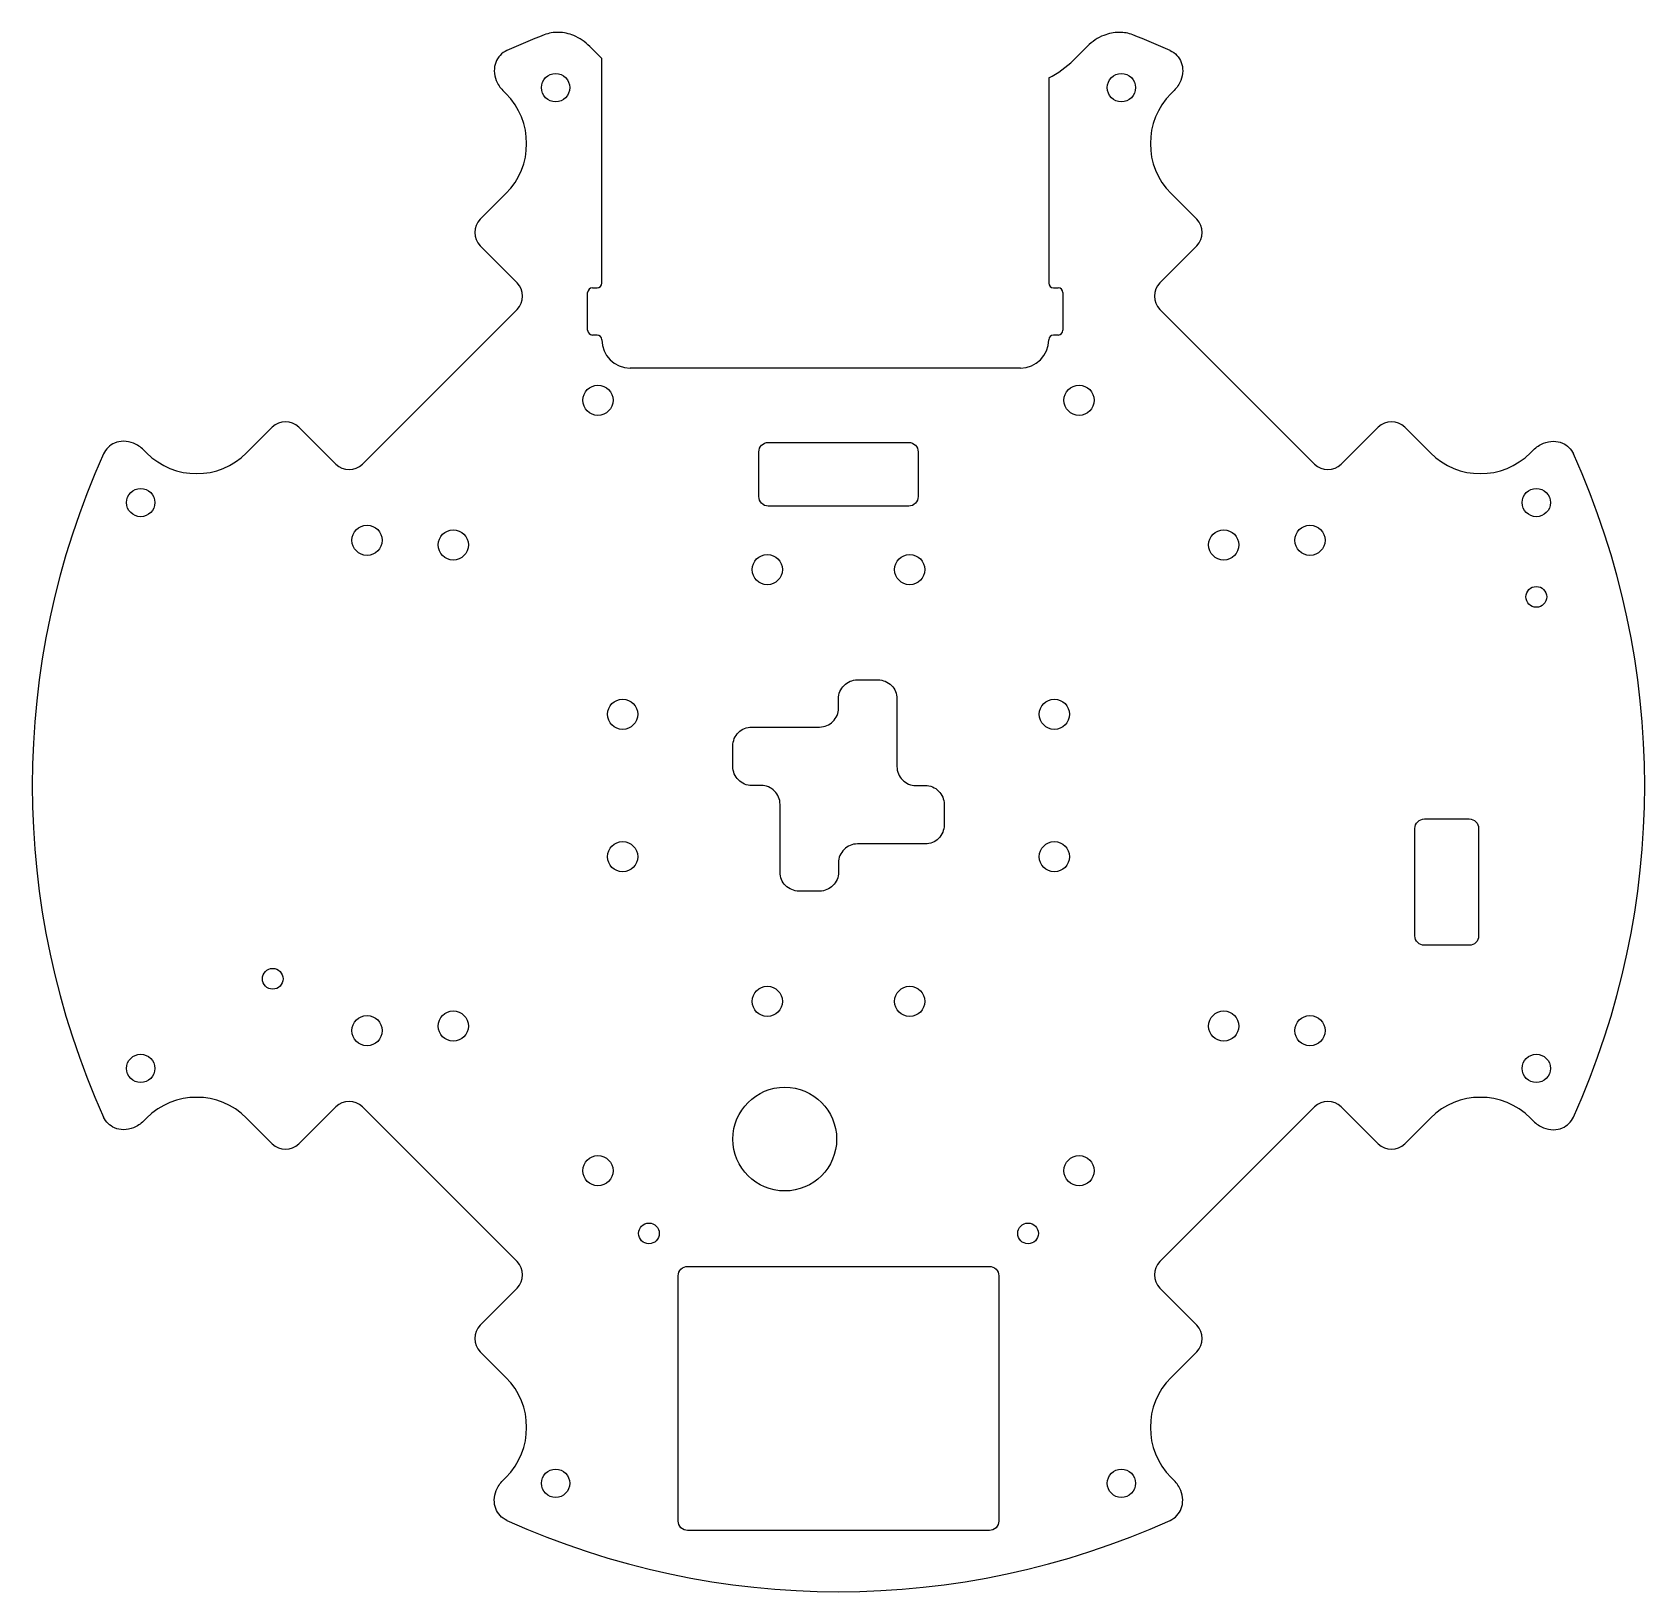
# Model space of a CAD drawing. Header units: millimetres. Extents: x -85 to 85, y -85 to 80.
import ezdxf

# ---------------------------------------------------------------- set-up
doc = ezdxf.new("R2010")
doc.units = ezdxf.units.MM
doc.layers.get('0').update_dxf_attribs({"linetype": 'CONTINUOUS'})

msp = doc.modelspace()

# ---------------------------------------------------------------- linework, layer by layer
for p, q in [((-25.1, 77.1), (-26.38, 78.38)), ((-25.1, 53.27), (-25.1, 77.1)), ((26.38, 78.38), (24.93, 76.93)), ((-35.6, 73.71), (-35.27, 73.38)), ((22.3, 75.04), (22.3, 53.27)), ((35.27, 73.38), (35.6, 73.71)), ((-35.27, 62.77), (-37.99, 60.05)), ((37.99, 60.05), (35.27, 62.77)), ((-37.99, 57.22), (-34.08, 53.32)), ((34.08, 53.32), (37.99, 57.22)), ((-26.6, 48.27), (-26.6, 52.27)), ((-26.1, 52.77), (-25.6, 52.77)), ((22.8, 52.77), (23.3, 52.77)), ((23.8, 52.27), (23.8, 48.27)), ((-34.08, 50.49), (-50.49, 34.08)), ((50.49, 34.08), (34.08, 50.49)), ((-25.6, 47.77), (-26.1, 47.77)), ((23.3, 47.77), (22.8, 47.77)), ((19.3, 44.27), (-22.1, 44.27)), ((-60.05, 37.99), (-62.77, 35.27)), ((-53.32, 34.08), (-57.22, 37.99)), ((57.22, 37.99), (53.32, 34.08)), ((62.77, 35.27), (60.05, 37.99)), ((-73.38, 35.27), (-73.71, 35.6)), ((73.71, 35.6), (73.38, 35.27)), ((-57.22, -37.99), (-53.32, -34.08)), ((-50.49, -34.08), (-34.08, -50.49)), ((34.08, -50.49), (50.49, -34.08)), ((53.32, -34.08), (57.22, -37.99)), ((-73.71, -35.6), (-73.38, -35.27)), ((-62.77, -35.27), (-60.05, -37.99)), ((60.05, -37.99), (62.77, -35.27)), ((73.38, -35.27), (73.71, -35.6)), ((-34.08, -53.32), (-37.99, -57.22)), ((37.99, -57.22), (34.08, -53.32)), ((-37.99, -60.05), (-35.27, -62.77)), ((35.27, -62.77), (37.99, -60.05)), ((-35.27, -73.38), (-35.6, -73.71)), ((35.6, -73.71), (35.27, -73.38))]:
    msp.add_line(p, q)
for points in [[(7.45, 29.63), (-7.45, 29.63, -0.414214), (-8.45, 30.63), (-8.45, 35.38, -0.414214), (-7.45, 36.38), (7.45, 36.38, -0.414214), (8.45, 35.38), (8.45, 30.63, -0.414214)], [(-6.2, -2, 0.414214), (-8.2, 0), (-9.2, 0, -0.414214), (-11.2, 2), (-11.2, 4.2, -0.414214), (-9.2, 6.2), (-2, 6.2, 0.414214), (0, 8.2), (0, 9.2, -0.414214), (2, 11.2), (4.2, 11.2, -0.414214), (6.2, 9.2), (6.2, 2, 0.414214), (8.2, 0), (9.2, 0, -0.414214), (11.2, -2), (11.2, -4.2, -0.414214), (9.2, -6.2), (2, -6.2, 0.414214), (0, -8.2), (0, -9.2, -0.414214), (-2, -11.2), (-4.2, -11.2, -0.414214), (-6.2, -9.2)], [(66.88, -16.95), (62.13, -16.95, -0.414214), (61.13, -15.95), (61.13, -4.55, -0.414214), (62.13, -3.55), (66.88, -3.55, -0.414214), (67.88, -4.55), (67.88, -15.95, -0.414214)], [(17, -52), (17, -78, -0.414214), (16, -79), (-16, -79, -0.414214), (-17, -78), (-17, -52, -0.414214), (-16, -51), (16, -51, -0.414214)]]:
    msp.add_lwpolyline(points, format="xyb", close=True)
for centre, radius in [((-30, 74), 1.5), ((30, 74), 1.5), ((-25.51, 40.85), 1.6), ((25.51, 40.85), 1.6), ((-74, 30), 1.5), ((74, 30), 1.5), ((-50, 26), 1.6), ((50, 26), 1.6), ((-40.85, 25.51), 1.6), ((40.85, 25.51), 1.6), ((-7.55, 22.89), 1.6), ((7.55, 22.89), 1.6), ((74, 20), 1.1), ((-22.89, 7.55), 1.6), ((22.89, 7.55), 1.6), ((-22.89, -7.55), 1.6), ((22.89, -7.55), 1.6), ((-60, -20.5), 1.1), ((-7.55, -22.89), 1.6), ((7.55, -22.89), 1.6), ((-40.85, -25.51), 1.6), ((40.85, -25.51), 1.6), ((-50, -26), 1.6), ((50, -26), 1.6), ((-74, -30), 1.5), ((74, -30), 1.5), ((-5.7, -37.5), 5.5), ((-25.51, -40.85), 1.6), ((25.51, -40.85), 1.6), ((-20.1, -47.5), 1.1), ((20.1, -47.5), 1.1), ((-30, -74), 1.5), ((30, -74), 1.5)]:
    msp.add_circle(centre, radius)
for centre, radius, start, end in [((0, 0), 85.5, 111.4109, 114.2833), ((0, 0), 85.5, 65.7167, 68.5891), ((17.86, 84), 10, 296.367, 315), ((-40.57, 68.07), 7.5, -45, 45), ((40.57, 68.07), 7.5, 135, 225), ((-36.58, 58.64), 2, 135, 225), ((36.58, 58.64), 2, -45, 45), ((-35.5, 51.9), 2, -45, 45), ((-25.6, 53.27), 0.5, -90, 0), ((22.8, 53.27), 0.5, 180, 270), ((35.5, 51.9), 2, 135, 225), ((-26.1, 52.27), 0.5, 90, 180), ((23.3, 52.27), 0.5, 0, 90), ((-26.1, 48.27), 0.5, 180, 270), ((23.3, 48.27), 0.5, -90, 0), ((-25.6, 47.27), 0.5, 0, 90), ((-22.1, 47.27), 3, 180, 270), ((19.3, 47.27), 3, -90, 0), ((22.8, 47.27), 0.5, 90, 180), ((-58.64, 36.58), 2, 45, 135), ((58.64, 36.58), 2, 45, 135), ((0, 0), 85.5, 155.7167, 204.2833), ((-68.07, 40.57), 7.5, 225, 315), ((68.07, 40.57), 7.5, 225, 315), ((0, 0), 85.5, -24.2833, 24.2833), ((-51.9, 35.5), 2, 225, 315), ((51.9, 35.5), 2, 225, 315), ((-68.07, -40.57), 7.5, 45, 135), ((-51.9, -35.5), 2, 45, 135), ((51.9, -35.5), 2, 45, 135), ((68.07, -40.57), 7.5, 45, 135), ((-58.64, -36.58), 2, 225, 315), ((58.64, -36.58), 2, 225, 315), ((-35.5, -51.9), 2, -45, 45), ((35.5, -51.9), 2, 135, 225), ((-36.58, -58.64), 2, 135, 225), ((36.58, -58.64), 2, -45, 45), ((-40.57, -68.07), 7.5, -45, 45), ((40.57, -68.07), 7.5, 135, 225), ((0, 0), 85.5, 245.7167, 294.2833)]:
    msp.add_arc(centre, radius, start, end)
for points, knots in [([(-26.38, 78.38), (-26.87, 78.87), (-27.44, 79.26), (-28.59, 79.73), (-29.13, 79.85), (-30.2, 79.88), (-30.72, 79.79), (-31.21, 79.6)], [0, 0, 0, 0, 0.2055045, 0.2055045, 0.3712356, 0.3712356, 0.5293028, 0.5293028, 0.5293028, 0.5293028]), ([(31.21, 79.6), (30.75, 79.78), (30.26, 79.87), (29.21, 79.86), (28.66, 79.75), (27.81, 79.42), (27.5, 79.25), (26.91, 78.86), (26.64, 78.64), (26.38, 78.38)], [0, 0, 0, 0, 0.1483383, 0.1483383, 0.3151712, 0.3151712, 0.41949, 0.41949, 0.5263664, 0.5263664, 0.5263664, 0.5263664]), ([(-35.16, 77.94), (-35.43, 77.81), (-35.68, 77.64), (-36.08, 77.21), (-36.24, 76.95), (-36.45, 76.39), (-36.51, 76.08), (-36.5, 75.42), (-36.43, 75.08), (-36.22, 74.56), (-36.12, 74.37), (-35.88, 74.02), (-35.75, 73.86), (-35.6, 73.71)], [0, 0, 0, 0, 0.0898049, 0.0898049, 0.1777027, 0.1777027, 0.2708717, 0.2708717, 0.3752519, 0.3752519, 0.4380491, 0.4380491, 0.5017565, 0.5017565, 0.5017565, 0.5017565]), ([(35.16, 77.94), (35.43, 77.81), (35.68, 77.64), (36.08, 77.21), (36.24, 76.95), (36.45, 76.39), (36.51, 76.08), (36.5, 75.42), (36.43, 75.08), (36.22, 74.56), (36.12, 74.37), (35.88, 74.02), (35.75, 73.86), (35.6, 73.71)], [0, 0, 0, 0, 0.0898049, 0.0898049, 0.1777027, 0.1777027, 0.2708717, 0.2708717, 0.3752519, 0.3752519, 0.4380491, 0.4380491, 0.5017565, 0.5017565, 0.5017565, 0.5017565]), ([(-73.71, 35.6), (-74, 35.89), (-74.36, 36.13), (-75.09, 36.43), (-75.46, 36.51), (-76.15, 36.5), (-76.47, 36.44), (-77.02, 36.2), (-77.26, 36.04), (-77.66, 35.65), (-77.82, 35.42), (-77.94, 35.16)], [0, 0, 0, 0, 0.1263591, 0.1263591, 0.2373806, 0.2373806, 0.3350124, 0.3350124, 0.4197215, 0.4197215, 0.5042961, 0.5042961, 0.5042961, 0.5042961]), ([(73.71, 35.6), (74, 35.89), (74.36, 36.13), (75.09, 36.43), (75.46, 36.51), (76.15, 36.5), (76.47, 36.44), (77.02, 36.2), (77.26, 36.04), (77.66, 35.65), (77.82, 35.42), (77.94, 35.16)], [0, 0, 0, 0, 0.1263591, 0.1263591, 0.2373806, 0.2373806, 0.3350124, 0.3350124, 0.4197215, 0.4197215, 0.5042961, 0.5042961, 0.5042961, 0.5042961]), ([(-73.71, -35.6), (-74, -35.89), (-74.36, -36.13), (-75.09, -36.43), (-75.46, -36.51), (-76.15, -36.5), (-76.47, -36.44), (-77.02, -36.2), (-77.26, -36.04), (-77.66, -35.65), (-77.82, -35.42), (-77.94, -35.16)], [0, 0, 0, 0, 0.1263591, 0.1263591, 0.2373806, 0.2373806, 0.3350124, 0.3350124, 0.4197215, 0.4197215, 0.5042961, 0.5042961, 0.5042961, 0.5042961]), ([(73.71, -35.6), (74, -35.89), (74.36, -36.13), (75.09, -36.43), (75.46, -36.51), (76.15, -36.5), (76.47, -36.44), (77.02, -36.2), (77.26, -36.04), (77.66, -35.65), (77.82, -35.42), (77.94, -35.16)], [0, 0, 0, 0, 0.1263591, 0.1263591, 0.2373806, 0.2373806, 0.3350124, 0.3350124, 0.4197215, 0.4197215, 0.5042961, 0.5042961, 0.5042961, 0.5042961]), ([(-35.16, -77.94), (-35.43, -77.81), (-35.68, -77.64), (-36.08, -77.21), (-36.24, -76.95), (-36.45, -76.39), (-36.51, -76.08), (-36.5, -75.42), (-36.43, -75.08), (-36.22, -74.56), (-36.12, -74.37), (-35.88, -74.02), (-35.75, -73.86), (-35.6, -73.71)], [0, 0, 0, 0, 0.0898049, 0.0898049, 0.1777027, 0.1777027, 0.2708717, 0.2708717, 0.3752519, 0.3752519, 0.4380491, 0.4380491, 0.5017565, 0.5017565, 0.5017565, 0.5017565]), ([(35.16, -77.94), (35.43, -77.81), (35.68, -77.64), (36.08, -77.21), (36.24, -76.95), (36.45, -76.39), (36.51, -76.08), (36.5, -75.42), (36.43, -75.08), (36.22, -74.56), (36.12, -74.37), (35.88, -74.02), (35.75, -73.86), (35.6, -73.71)], [0, 0, 0, 0, 0.0898049, 0.0898049, 0.1777027, 0.1777027, 0.2708717, 0.2708717, 0.3752519, 0.3752519, 0.4380491, 0.4380491, 0.5017565, 0.5017565, 0.5017565, 0.5017565])]:
    msp.add_open_spline(points, degree=3, knots=knots)

doc.saveas('drawing.dxf')
